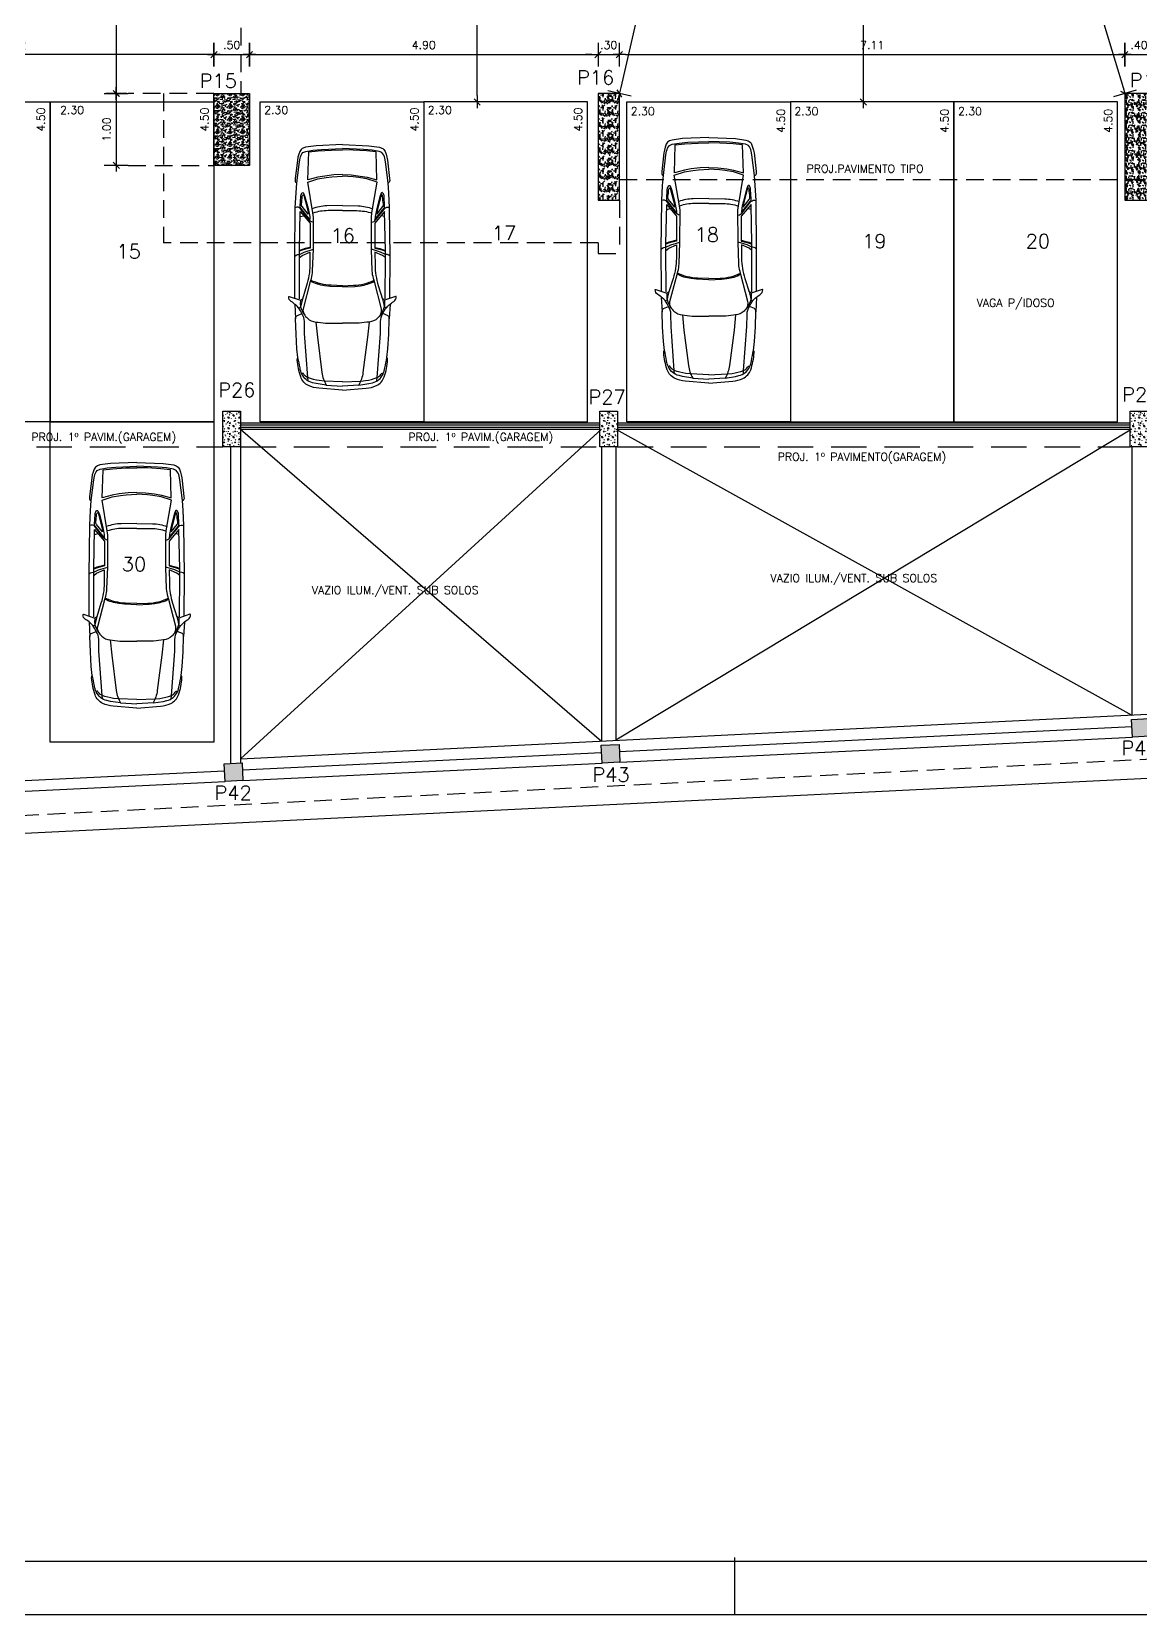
# Model space of a CAD drawing. Header units: millimetres. Extents: x 963.8 to 1035.8, y -131.7 to -87.
# Drawn here: x 983.5 to 999.09, y -131.61 to -109.36 of the extents above; entities that cross this region are included whole.
import ezdxf

# ---------------------------------------------------------------- set-up
doc = ezdxf.new("R2010")
doc.units = ezdxf.units.MM
doc.linetypes.add('DASHED2', pattern=[0.375, 0.25, -0.125])
for name, color, linetype in [('CERCADURA', 5, 'Continuous'), ('COTA', 11, 'Continuous'), ('EMVISTA', 2, 'Continuous'), ('ESQUADRIA', 2, 'Continuous'), ('HACHURA 1', 8, 'Continuous'), ('HACHURA PILAR VIGA', 8, 'Continuous'), ('LINHA', 1, 'Continuous'), ('PAREDE', 7, 'Continuous'), ('PILAR', 21, 'Continuous'), ('PROJECAO', 1, 'DASHED2'), ('TEXTO 1', 3, 'Continuous'), ('TEXTO 2', 2, 'Continuous')]:
    doc.layers.add(name, color=color, linetype=linetype)
doc.styles.add('ROMANS', font='romans.shx')
doc.dimstyles.new('Copy of TICK75', dxfattribs={"dimtxt": 0.1125, "dimasz": 0.088, "dimexe": 0.18, "dimexo": 0.0625, "dimgap": 0.079, "dimtad": 1, "dimrnd": 0.005, "dimzin": 4, "dimdsep": 46, "dimtxsty": 'ROMANS', "dimblk1": 'TICK', "dimblk2": 'TICK', "dimsah": 1, "dimcen": 0.09, "dimse1": 1, "dimse2": 1, "dimclrd": 256, "dimclrt": 2, "dimaunit": 1, "dimadec": 0, "dimazin": 0, "dimtfac": 1, "dimtix": 1, "dimtmove": 2, "dimatfit": 3, "dimldrblk": 'TICK', "dimfxl": 1, "dimtolj": 1, "dimtzin": 0, "dimlwd": -1, "dimarcsym": 0})
doc.dimstyles.new('TICK100', dxfattribs={"dimtxt": 0.15, "dimasz": 0.077, "dimexe": 0.18, "dimexo": 0.06, "dimgap": 0.068, "dimtad": 1, "dimrnd": 0.005, "dimzin": 4, "dimdsep": 46, "dimtxsty": 'ROMANS', "dimblk1": 'TICK', "dimblk2": 'TICK', "dimsah": 1, "dimcen": 0.09, "dimse1": 1, "dimse2": 1, "dimclrt": 2, "dimaunit": 1, "dimadec": 0, "dimazin": 0, "dimtfac": 1, "dimtix": 1, "dimtmove": 2, "dimatfit": 3, "dimldrblk": 'TICK', "dimfxl": 1, "dimtolj": 1, "dimtzin": 0, "dimarcsym": 0})
pattern_1 = [(0, (0, 0), (0.1524, 0.1524), [0.01905, -0.13335]), (90, (0, 0), (-0.1524, 0.1524), [0.01905, -0.13335]), (135, (0.01905, 0), (-0.1524, 0), [0.02694077, -0.188585384]), (0, (0.01905, 0.08572), (0.1524, 0.1524), [0.01905, -0.13335]), (45, (0.02857, 0.0762), (0, 0.1524), [0.013470377, -0.20205576]), (135, (0.02857, 0.0762), (-0.1524, 0), [0.013470377, -0.20205576]), (0, (0.0762, 0.12383), (0.1524, 0.1524), [0.02694077, -0.12545923]), (45, (0.0762, 0.12383), (0, 0.1524), [0.01905, -0.196476153]), (135, (0.10314, 0.12383), (-0.1524, 0), [0.01905, -0.196476153]), (90, (0.10477, 0.0381), (-0.1524, 0.1524), [0.01905, -0.13335]), (45, (0.10477, 0.0381), (0, 0.1524), [0.013470377, -0.20205576]), (135, (0.1143, 0.04763), (-0.1524, 0), [0.013470377, -0.20205576]), (0, (0.01905, 0.0381), (0.1524, 0.1524), [0.009525, -0.127635]), (0, (0.13335, 0.0762), (0.1524, 0.1524), [0.009525, -0.127635]), (90, (0.08572, 0.09525), (-0.1524, 0.1524), [0.009525, -0.127635]), (135, (0.10477, 0.00953), (-0.1524, 0), [0.013470377, -0.20205576]), (135, (0.0381, 0.1143), (-0.1524, 0), [0.013470377, -0.20205576]), (45, (0.07144, 0.05001), (0, 0.1524), [0.013470377, -0.20205576]), (90, (0.05239, 0.01905), (-0.1524, 0.1524), [0.00238125, -0.15001875]), (90, (0.05953, 0.08334), (-0.1524, 0.1524), [0.00238125, -0.15001875]), (90, (0.13097, 0.10954), (-0.1524, 0.1524), [0.00238125, -0.15001875]), (90, (0.13335, 0.02857), (-0.1524, 0.1524), [0.00238125, -0.15001875])]

# ---------------------------------------------------------------- blocks, each defined once
blk = doc.blocks.new('TICK')
at = {"layer": 'COTA'}
for p, q in [((-1, 0), (1, 0)), ((0, 1.91), (0, -1.91))]:
    blk.add_line(p, q, dxfattribs=at)
at = {"layer": 'COTA', "color": 2}
blk.add_line((0.5, 0.5), (-0.5, -0.5), dxfattribs=at)
blk = doc.blocks.new('*D128')
at = {"layer": 'COTA'}
blk.add_line((989.764, -110.257), (989.764, -105.304), dxfattribs=at)
at = {"layer": 'Defpoints', "color": 0}
for p in [(989.764, -105.216), (990.163, -105.216), (990.163, -110.345)]:
    blk.add_point(p, dxfattribs=at)
at = {"layer": 'COTA', "xscale": 0.08800000000000001, "yscale": 0.08800000000000001, "zscale": 0.08800000000000001}
for p, rotation in [((989.764, -105.216), 90), ((989.764, -110.345), 270)]:
    blk.add_blockref('TICK', p, dxfattribs=dict(at, rotation=rotation))
at = {"layer": 'COTA', "color": 2, "insert": (989.628, -107.781), "char_height": 0.1125, "attachment_point": 5, "rotation": 90, "style": 'ROMANS'}
blk.add_mtext('\\A1;5.13', dxfattribs=at)
blk = doc.blocks.new('*D127')
at = {"layer": 'COTA'}
blk.add_line((985.975, -109.68), (980.537, -109.68), dxfattribs=at)
at = {"layer": 'Defpoints', "color": 0}
for p in [(980.449, -109.68), (980.449, -110.047), (986.063, -110.227)]:
    blk.add_point(p, dxfattribs=at)
at = {"layer": 'COTA', "xscale": 0.08800000000000001, "yscale": 0.08800000000000001, "zscale": 0.08800000000000001, "rotation": 180}
blk.add_blockref('TICK', (980.449, -109.68), dxfattribs=at)
at = {"layer": 'COTA', "xscale": 0.08800000000000001, "yscale": 0.08800000000000001, "zscale": 0.08800000000000001}
blk.add_blockref('TICK', (986.063, -109.68), dxfattribs=at)
at = {"layer": 'COTA', "color": 2, "insert": (983.256, -109.545), "char_height": 0.1125, "attachment_point": 5, "style": 'ROMANS'}
blk.add_mtext('\\A1;5.62', dxfattribs=at)
blk = doc.blocks.new('*D56')
at = {"layer": 'COTA'}
blk.add_line((978.255, -120.876), (1030.248, -118.332), dxfattribs=at)
at = {"layer": 'Defpoints', "color": 0}
for p in [(1030.321, -118.021), (1030.336, -118.327), (978.152, -120.574)]:
    blk.add_point(p, dxfattribs=at)
at = {"layer": 'COTA', "xscale": 0.08800000000000001, "yscale": 0.08800000000000001, "zscale": 0.08800000000000001}
for p, rotation in [((1030.336, -118.327), 2.801499872719542), ((978.167, -120.88), 182.8014998727195)]:
    blk.add_blockref('TICK', p, dxfattribs=dict(at, rotation=rotation))
at = {"layer": 'COTA', "color": 2, "insert": (1004.244, -119.439), "char_height": 0.1125, "attachment_point": 5, "rotation": 2.8015, "style": 'ROMANS'}
blk.add_mtext('\\A1;52.23(TERRENO)', dxfattribs=at)
blk = doc.blocks.new('*D53')
at = {"layer": 'COTA'}
blk.add_line((991.851, -109.68), (998.78, -109.68), dxfattribs=at)
at = {"layer": 'Defpoints', "color": 0}
for p in [(998.868, -109.68), (991.763, -111.328), (998.868, -111.327)]:
    blk.add_point(p, dxfattribs=at)
at = {"layer": 'COTA', "xscale": 0.08800000000000001, "yscale": 0.08800000000000001, "zscale": 0.08800000000000001, "rotation": 180}
blk.add_blockref('TICK', (991.763, -109.68), dxfattribs=at)
at = {"layer": 'COTA', "xscale": 0.08800000000000001, "yscale": 0.08800000000000001, "zscale": 0.08800000000000001}
blk.add_blockref('TICK', (998.868, -109.68), dxfattribs=at)
at = {"layer": 'COTA', "color": 2, "insert": (995.316, -109.545), "char_height": 0.1125, "attachment_point": 5, "style": 'ROMANS'}
blk.add_mtext('\\A1;7.11', dxfattribs=at)
blk = doc.blocks.new('*D116')
at = {"layer": 'COTA'}
for p, q in [((991.375, -109.68), (991.287, -109.68)), ((991.463, -109.68), (991.763, -109.68)), ((991.851, -109.68), (991.939, -109.68))]:
    blk.add_line(p, q, dxfattribs=at)
at = {"layer": 'Defpoints', "color": 0}
for p in [(991.763, -109.68), (991.463, -111.727), (991.763, -111.727)]:
    blk.add_point(p, dxfattribs=at)
at = {"layer": 'COTA', "xscale": 0.08800000000000001, "yscale": 0.08800000000000001, "zscale": 0.08800000000000001}
blk.add_blockref('TICK', (991.463, -109.68), dxfattribs=at)
at = {"layer": 'COTA', "xscale": 0.08800000000000001, "yscale": 0.08800000000000001, "zscale": 0.08800000000000001, "rotation": 180}
blk.add_blockref('TICK', (991.763, -109.68), dxfattribs=at)
at = {"layer": 'COTA', "color": 2, "insert": (991.613, -109.545), "char_height": 0.1125, "attachment_point": 5, "style": 'ROMANS'}
blk.add_mtext('\\A1;.30', dxfattribs=at)
blk = doc.blocks.new('*D52')
at = {"layer": 'COTA'}
blk.add_line((992.864, -105.412), (991.783, -110.141), dxfattribs=at)
at = {"layer": 'Defpoints', "color": 0}
for p in [(992.599, -105.261), (991.479, -110.162), (991.763, -110.227)]:
    blk.add_point(p, dxfattribs=at)
at = {"layer": 'COTA', "xscale": 0.08800000000000001, "yscale": 0.08800000000000001, "zscale": 0.08800000000000001}
for p, rotation in [((992.883, -105.326), 77.12626906630764), ((991.763, -110.227), 257.1262690663077)]:
    blk.add_blockref('TICK', p, dxfattribs=dict(at, rotation=rotation))
at = {"layer": 'COTA', "color": 2, "insert": (992.191, -107.746), "char_height": 0.1125, "attachment_point": 5, "rotation": 77.1263, "style": 'ROMANS'}
blk.add_mtext('\\A1;5.03', dxfattribs=at)
blk = doc.blocks.new('*D44')
at = {"layer": 'COTA'}
blk.add_line((984.69, -110.315), (984.69, -111.149), dxfattribs=at)
at = {"layer": 'Defpoints', "color": 0}
for p in [(986.063, -110.227), (984.69, -111.237), (986.063, -111.237)]:
    blk.add_point(p, dxfattribs=at)
at = {"layer": 'COTA', "xscale": 0.08800000000000001, "yscale": 0.08800000000000001, "zscale": 0.08800000000000001}
for p, rotation in [((984.69, -110.227), 90), ((984.69, -111.237), 270)]:
    blk.add_blockref('TICK', p, dxfattribs=dict(at, rotation=rotation))
at = {"layer": 'COTA', "color": 2, "insert": (984.555, -110.732), "char_height": 0.1125, "attachment_point": 5, "rotation": 90, "style": 'ROMANS'}
blk.add_mtext('\\A1;1.00', dxfattribs=at)
blk = doc.blocks.new('*D35')
at = {"layer": 'COTA'}
blk.add_line((998.956, -109.68), (999.18, -109.68), dxfattribs=at)
at = {"layer": 'Defpoints', "color": 0}
for p in [(999.268, -109.68), (998.868, -110.227), (999.268, -110.227)]:
    blk.add_point(p, dxfattribs=at)
at = {"layer": 'COTA', "xscale": 0.08800000000000001, "yscale": 0.08800000000000001, "zscale": 0.08800000000000001, "rotation": 180}
blk.add_blockref('TICK', (998.868, -109.68), dxfattribs=at)
at = {"layer": 'COTA', "xscale": 0.08800000000000001, "yscale": 0.08800000000000001, "zscale": 0.08800000000000001}
blk.add_blockref('TICK', (999.268, -109.68), dxfattribs=at)
at = {"layer": 'COTA', "color": 2, "insert": (999.068, -109.545), "char_height": 0.1125, "attachment_point": 5, "style": 'ROMANS'}
blk.add_mtext('\\A1;.40', dxfattribs=at)
blk = doc.blocks.new('*D34')
at = {"layer": 'COTA'}
blk.add_line((986.651, -109.68), (991.375, -109.68), dxfattribs=at)
at = {"layer": 'Defpoints', "color": 0}
for p in [(991.463, -109.68), (986.563, -110.227), (991.463, -110.227)]:
    blk.add_point(p, dxfattribs=at)
at = {"layer": 'COTA', "xscale": 0.08800000000000001, "yscale": 0.08800000000000001, "zscale": 0.08800000000000001, "rotation": 180}
blk.add_blockref('TICK', (986.563, -109.68), dxfattribs=at)
at = {"layer": 'COTA', "xscale": 0.08800000000000001, "yscale": 0.08800000000000001, "zscale": 0.08800000000000001}
blk.add_blockref('TICK', (991.463, -109.68), dxfattribs=at)
at = {"layer": 'COTA', "color": 2, "insert": (989.013, -109.545), "char_height": 0.1125, "attachment_point": 5, "style": 'ROMANS'}
blk.add_mtext('\\A1;4.90', dxfattribs=at)
blk = doc.blocks.new('*D33')
at = {"layer": 'COTA'}
blk.add_line((986.151, -109.68), (986.475, -109.68), dxfattribs=at)
at = {"layer": 'Defpoints', "color": 0}
for p in [(986.563, -109.68), (986.063, -110.227), (986.563, -110.227)]:
    blk.add_point(p, dxfattribs=at)
at = {"layer": 'COTA', "xscale": 0.08800000000000001, "yscale": 0.08800000000000001, "zscale": 0.08800000000000001, "rotation": 180}
blk.add_blockref('TICK', (986.063, -109.68), dxfattribs=at)
at = {"layer": 'COTA', "xscale": 0.08800000000000001, "yscale": 0.08800000000000001, "zscale": 0.08800000000000001}
blk.add_blockref('TICK', (986.563, -109.68), dxfattribs=at)
at = {"layer": 'COTA', "color": 2, "insert": (986.313, -109.545), "char_height": 0.1125, "attachment_point": 5, "style": 'ROMANS'}
blk.add_mtext('\\A1;.50', dxfattribs=at)
blk = doc.blocks.new('*D28')
at = {"layer": 'COTA', "color": 0, "lineweight": -2}
blk.add_line((984.69, -105.254), (984.69, -110.15), dxfattribs=at)
at = {"layer": 'Defpoints', "color": 0}
for p in [(983.791, -105.177), (984.69, -110.227), (986.063, -110.227)]:
    blk.add_point(p, dxfattribs=at)
at = {"layer": 'COTA', "color": 0, "lineweight": -2, "xscale": 0.077, "yscale": 0.077, "zscale": 0.077}
for p, rotation in [((984.69, -105.177), 90), ((984.69, -110.227), 270)]:
    blk.add_blockref('TICK', p, dxfattribs=dict(at, rotation=rotation))
at = {"layer": 'COTA', "color": 2, "insert": (984.547, -107.702), "char_height": 0.15, "attachment_point": 5, "rotation": 90, "style": 'ROMANS'}
blk.add_mtext('\\A1;5.05', dxfattribs=at)
blk = doc.blocks.new('*D27')
at = {"layer": 'COTA'}
blk.add_line((997.409, -105.41), (998.843, -110.143), dxfattribs=at)
at = {"layer": 'Defpoints', "color": 0}
for p in [(997.202, -105.381), (998.687, -110.282), (998.868, -110.227)]:
    blk.add_point(p, dxfattribs=at)
at = {"layer": 'COTA', "xscale": 0.08800000000000001, "yscale": 0.08800000000000001, "zscale": 0.08800000000000001}
for p, rotation in [((997.383, -105.326), 106.8583978029092), ((998.868, -110.227), 286.8583978029092)]:
    blk.add_blockref('TICK', p, dxfattribs=dict(at, rotation=rotation))
at = {"layer": 'COTA', "color": 2, "insert": (998.255, -107.737), "char_height": 0.1125, "attachment_point": 5, "rotation": 286.8584, "style": 'ROMANS'}
blk.add_mtext('\\A1;5.12', dxfattribs=at)
blk = doc.blocks.new('*D69')
at = {"layer": 'COTA'}
blk.add_line((995.192, -105.414), (995.192, -110.257), dxfattribs=at)
at = {"layer": 'Defpoints', "color": 0}
for p in [(995.133, -105.326), (995.133, -110.345), (995.192, -110.345)]:
    blk.add_point(p, dxfattribs=at)
at = {"layer": 'COTA', "xscale": 0.08800000000000001, "yscale": 0.08800000000000001, "zscale": 0.08800000000000001}
for p, rotation in [((995.192, -105.326), 90), ((995.192, -110.345), 270)]:
    blk.add_blockref('TICK', p, dxfattribs=dict(at, rotation=rotation))
at = {"layer": 'COTA', "color": 2, "insert": (995.056, -107.836), "char_height": 0.1125, "attachment_point": 5, "rotation": 90, "style": 'ROMANS'}
blk.add_mtext('\\A1;5.02', dxfattribs=at)
blk = doc.blocks.new('VECTRA_P')
for p, q in [((1.962, 0.745), (1.98, 0.722)), ((1.152, 0.682), (1.17, 0.653)), ((1.98, 0.722), (1.986, 0.704)), ((1.986, 0.704), (1.99, 0.679)), ((1.99, 0.679), (1.99, 0.671)), ((1.99, 0.671), (2.026, 0.596)), ((2.026, 0.596), (2.072, 0.454)), ((2.068, 0.626), (2.051, 0.672)), ((2.081, 0.582), (2.068, 0.626)), ((2.085, 0.558), (2.081, 0.582)), ((2.099, 0.505), (2.085, 0.558)), ((2.58, 0.66), (2.594, 0.603)), ((2.026, -0.596), (2.072, -0.454)), ((1.152, -0.682), (1.17, -0.653)), ((1.962, -0.745), (1.98, -0.722)), ((1.98, -0.722), (1.986, -0.704)), ((1.986, -0.704), (1.99, -0.679)), ((1.99, -0.671), (2.026, -0.596)), ((1.99, -0.679), (1.99, -0.671)), ((2.068, -0.626), (2.051, -0.672)), ((2.081, -0.582), (2.068, -0.626)), ((2.085, -0.558), (2.081, -0.582)), ((2.099, -0.505), (2.085, -0.558)), ((2.58, -0.66), (2.594, -0.603))]:
    blk.add_line(p, q)
for points in [[(-0.132, 0), (-0.101, 0.371, -0.086702), (-0.059, 0.53, -0.206137), (0.076, 0.652, -0.063577), (0.343, 0.706, -0.192902), (0.379, 0.695), (0.517, 0.711), (0.746, 0.725), (0.984, 0.732, -0.212316), (1.032, 0.712), (1.065, 0.633), (1.106, 0.654, 0.104415), (1.201, 0.729, 0.030135), (1.254, 0.801, -0.268294), (1.327, 0.839, -0.478596), (1.333, 0.83), (1.273, 0.657), (1.206, 0.658, 0.071792), (1.17, 0.653, 0.074996), (1.055, 0.6, 0.060729), (0.993, 0.548, 0.168427), (0.934, 0.415), (0.697, 0.392), (0.143, 0.32, 0.097788), (-0.052, 0.254), (-0.028, 0.412), (-0.015, 0.467, -0.23311), (0.121, 0.634, -0.068365), (0.217, 0.663, 0.017295), (0.379, 0.695, -1.253437)], [(1.302, 0.742), (1.956, 0.745), (2.72, 0.736), (2.953, 0.724), (3.109, 0.712), (3.435, 0.671), (3.492, 0.661, -0.139964), (3.58, 0.617), (3.599, 0.573), (3.619, 0.463), (3.63, 0.328), (3.645, 0)], [(0, 0), (0.011, 0.285), (0.02, 0.362, -0.068274), (0.066, 0.541, -0.160401), (0.116, 0.601, 0.068795), (0.131, 0.612, 0.431491), (0.13, 0.622), (0.121, 0.634)], [(0.014, 0.538), (0.066, 0.541), (0.755, 0.592), (0.942, 0.595, 0.14363), (1.065, 0.633, -3.590326)], [(1.046, 0.594), (1.077, 0.605, -0.132875), (1.141, 0.609), (1.566, 0.499), (1.614, 0.485, 0.061032), (1.731, 0.466), (2.071, 0.454), (2.569, 0.452), (2.639, 0.461), (3.118, 0.541), (3.169, 0.382), (3.19, 0.253), (3.201, 0.165), (3.212, 0)], [(1.94, 0.671), (1.974, 0.628), (2.027, 0.507), (1.819, 0.509, -0.074341), (1.505, 0.56), (1.292, 0.626), (1.209, 0.647), (1.17, 0.653)], [(1.481, 0), (1.49, 0.194), (1.501, 0.28, -0.093565), (1.571, 0.498, -2.549357)], [(2.492, 0.453), (2.499, 0.477, -0.20033), (2.542, 0.528), (2.703, 0.656, 0.362423), (2.72, 0.736, -80.843501)], [(2.535, 0.508), (2.712, 0.65, -0.214632), (2.749, 0.659), (2.894, 0.651, -0.13194), (2.949, 0.632, -0.563922), (2.948, 0.606), (2.891, 0.585), (2.709, 0.537), (2.63, 0.52, -0.046395), (2.535, 0.508, 1.803463)], [(2.619, 0.535), (2.738, 0.63, -0.203343), (2.777, 0.64, 0.013874), (2.898, 0.627, -0.224025), (2.919, 0.615, -0.426774), (2.916, 0.604), (2.715, 0.552, -0.038719), (2.619, 0.535, -4.743429)], [(3.705, 0), (3.688, 0.412), (3.666, 0.577), (3.651, 0.614, 0.195947), (3.599, 0.666, 0.081209), (3.417, 0.709), (3.176, 0.737), (3.144, 0.738, 0.315739), (3.105, 0.712, 0.195733)], [(1.501, 0), (1.507, 0.175, -0.104764), (1.586, 0.494, 2.88345)], [(2.676, 0), (2.674, 0.225, 0.076487), (2.635, 0.46, 15.102376)], [(2.754, 0), (2.748, 0.246, 0.084835), (2.704, 0.472, 10.941081)], [(-0.132, 0), (-0.101, -0.371, 0.086702), (-0.059, -0.53, 0.206137), (0.076, -0.652, 0.063577), (0.343, -0.706, 0.192902), (0.379, -0.695), (0.517, -0.711), (0.746, -0.725), (0.984, -0.732, 0.212316), (1.032, -0.712), (1.065, -0.633), (1.106, -0.654, -0.104415), (1.201, -0.729, -0.030135), (1.254, -0.801, 0.268294), (1.327, -0.839, 0.478596), (1.333, -0.83), (1.273, -0.657), (1.206, -0.658, -0.071792), (1.17, -0.653, -0.074996), (1.055, -0.6, -0.060729), (0.993, -0.548, -0.168427), (0.934, -0.415), (0.697, -0.392), (0.143, -0.32, -0.097788), (-0.052, -0.254), (-0.028, -0.412), (-0.015, -0.467, 0.23311), (0.121, -0.634, 0.068365), (0.217, -0.663, -0.017295), (0.379, -0.695, 1.253437)], [(0, 0), (0.011, -0.285), (0.02, -0.362, 0.068274), (0.066, -0.541, 0.160401), (0.116, -0.601, -0.068795), (0.131, -0.612, -0.431491), (0.13, -0.622), (0.121, -0.634)], [(1.046, -0.594), (1.077, -0.605, 0.132875), (1.141, -0.609), (1.566, -0.499), (1.614, -0.485, -0.061032), (1.731, -0.466), (2.071, -0.454), (2.569, -0.452), (2.639, -0.461), (3.118, -0.541), (3.169, -0.382), (3.19, -0.253), (3.201, -0.165), (3.212, 0)], [(1.302, -0.742), (1.956, -0.745), (2.72, -0.736), (2.953, -0.724), (3.109, -0.712), (3.435, -0.671), (3.492, -0.661, 0.139964), (3.58, -0.617), (3.599, -0.573), (3.619, -0.463), (3.63, -0.328), (3.645, 0)], [(1.481, 0), (1.49, -0.194), (1.501, -0.28, 0.093565), (1.571, -0.498, 2.549357)], [(1.501, 0), (1.507, -0.175, 0.104764), (1.586, -0.494, -2.88345)], [(2.676, 0), (2.674, -0.225, -0.076487), (2.635, -0.46, -15.102376)], [(2.754, 0), (2.748, -0.246, -0.084835), (2.704, -0.472, -10.941081)], [(3.705, 0), (3.688, -0.412), (3.666, -0.577), (3.651, -0.614, -0.195947), (3.599, -0.666, -0.081209), (3.417, -0.709), (3.176, -0.737), (3.144, -0.738, -0.315739), (3.105, -0.712, -0.195733)], [(2.492, -0.453), (2.499, -0.477, 0.20033), (2.542, -0.528), (2.703, -0.656, -0.362423), (2.72, -0.736, 80.843501)], [(0.014, -0.538), (0.066, -0.541), (0.755, -0.592), (0.942, -0.595, -0.14363), (1.065, -0.633, 3.590326)], [(1.94, -0.671), (1.974, -0.628), (2.027, -0.507), (1.819, -0.509, 0.074341), (1.505, -0.56), (1.292, -0.626), (1.209, -0.647), (1.17, -0.653)], [(2.535, -0.508), (2.712, -0.65, 0.214632), (2.749, -0.659), (2.894, -0.651, 0.13194), (2.949, -0.632, 0.563922), (2.948, -0.606), (2.891, -0.585), (2.709, -0.537), (2.63, -0.52, 0.046395), (2.535, -0.508, -1.803463)], [(2.619, -0.535), (2.738, -0.63, 0.203343), (2.777, -0.64, -0.013874), (2.898, -0.627, 0.224025), (2.919, -0.615, 0.426774), (2.916, -0.604), (2.715, -0.552, 0.038719), (2.619, -0.535, 4.743429)]]:
    blk.add_lwpolyline(points, format="xyb")
for points in [[(1.212, 0.744), (0.984, 0.732)], [(1.273, 0.657), (1.298, 0.624)], [(1.294, 0.669), (1.94, 0.671), (2.05, 0.672), (2.66, 0.658), (2.477, 0.505), (2.088, 0.505), (2.072, 0.578), (2.06, 0.615), (2.04, 0.672)], [(3.237, 0), (3.231, 0.137), (3.214, 0.277), (3.195, 0.384), (3.153, 0.539), (3.591, 0.526), (3.606, 0.377), (3.619, 0.169), (3.623, 0)], [(-0.052, 0.254), (-0.068, 0)], [(-0.052, -0.254), (-0.068, 0)], [(3.237, 0), (3.231, -0.137), (3.214, -0.277), (3.195, -0.384), (3.153, -0.539), (3.591, -0.526), (3.606, -0.377), (3.619, -0.169), (3.623, 0)], [(1.212, -0.744), (0.984, -0.732)], [(1.273, -0.657), (1.298, -0.624)], [(1.294, -0.669), (1.94, -0.671), (2.05, -0.672), (2.66, -0.658), (2.477, -0.505), (2.088, -0.505), (2.072, -0.578), (2.06, -0.615), (2.04, -0.672)]]:
    blk.add_lwpolyline(points)
for points in [[(0.934, 0.415, 0), (0.929, 0.381, 0), (0.916, 0.263, 0), (0.916, 0, 0)], [(0.934, -0.415, 0), (0.929, -0.381, 0), (0.916, -0.263, 0), (0.916, 0, 0)]]:
    blk.add_polyline3d(points)
blk = doc.blocks.new('ESTRUTURA(20-03-2019)')
at = {"layer": 'HACHURA 1'}
h = blk.add_hatch(dxfattribs=at)
h.set_pattern_fill('GRAVEL', color=256, scale=0.007, style=0)
h.set_pattern_definition([(228.0128, (-1534.90862, 91.487117), (-1.42240120861, -1.60020196627), [0.02392047, -2.368135]), (184.9697, (-1534.9246215, 91.469337), (2.133603451433, 0.177798745277), [0.04104835, -4.06378]), (132.5104, (-1534.965515, 91.465781), (1.77799870628, -1.95580191047), [0.02894374, -2.865429]), (267.2737, (-1535.0348575, 91.421331), (0.17779922796, 3.555998855736), [0.03738035, -3.700648]), (292.8337, (-1535.0366355, 91.383993), (-0.889002523885, 2.133601213104), [0.03665438, -3.628786]), (357.2737, (-1535.0224115, 91.350211), (-3.555998855736, 0.17779922796), [0.03738035, -3.700648]), (37.6942, (-1534.9850735, 91.348433), (-2.311401460287, -1.77799841499), [0.04943358, -4.893917]), (72.2553, (-1534.9459575, 91.378659), (1.244602489583, 3.911601134423), [0.0466704, -4.620371]), (121.4296, (-1534.9317335, 91.423109), (-1.42240036647, 2.3113972812), [0.03750691, -3.713185]), (175.2364, (-1534.951291, 91.455113), (1.95579846371, -0.17779833139), [0.04281991, -2.098173]), (222.3974, (-1534.9939635, 91.458669), (-2.133600064207, -1.955797455545), [0.05537546, -5.482176]), (138.8141, (-1534.858835, 91.419553), (-1.2445992072, 1.066798359), [0.01890035, -1.871142]), (171.4692, (-1534.8730595, 91.431999), (2.31139647169, -0.355600896003), [0.03595774, -3.559822]), (225, (-1534.90862, 91.43733), (-4e-17, -0.177799879), [0.02514463, -0.2263023]), (203.1986, (-1534.921065, 91.45867), (0.8890029978, 0.3556015592), [0.01354087, -1.340542]), (291.8014, (-1534.93351, 91.453335), (-0.1778001247, 0.5334003436), [0.01914962, -0.938336]), (30.9638, (-1534.9264, 91.435555), (0.53339943684, 0.3556002771), [0.0311024, -1.005641]), (161.5651, (-1534.89973, 91.451557), (0.3556001623, -0.1777997356), [0.02249009, -0.539763]), (16.3895, (-1535.036635, 91.453335), (1.77800098098, 0.5333988905), [0.03150616, -3.119116]), (70.3462, (-1535.00641, 91.462225), (-0.71119801821, -1.9557972342), [0.02643193, -2.616754]), (293.1986, (-1534.89973, 91.487117), (-0.3556015592, 0.8890029978), [0.0270816, -1.327004]), (343.6105, (-1534.889061, 91.462225), (-1.77800098098, 0.5333988905), [0.03150616, -3.119116]), (339.444, (-1535.036635, 91.3431), (-0.8890011035, 0.35559956852), [0.03038245, -1.488739]), (294.7751, (-1535.008187, 91.332431), (-0.88899792825, 1.95579909183), [0.02545704, -2.520252]), (66.8014, (-1534.897951, 91.309317), (0.3556015592, 0.8890029978), [0.0270816, -1.327004]), (17.354, (-1534.887283, 91.334209), (-2.31140012473, -0.71119892729), [0.02980481, -2.950668]), (69.444, (-1534.985073, 91.309317), (-0.35559956852, -0.8890011035), [0.01519126, -1.503936]), (101.3099, (-1534.90862, 91.309317), (-0.1777991224, 0.7111977223), [0.00906605, -0.89754]), (165.9638, (-1534.910397, 91.318207), (0.5334003748, -0.1777996923), [0.03665438, -0.6964335]), (186.009, (-1534.9459575, 91.327097), (1.77799737811, 0.1777995848), [0.03396869, -3.362898]), (303.6901, (-1534.9264, 91.419553), (-0.177800061, 0.355599657), [0.02564268, -0.6154246]), (353.1572, (-1534.9121755, 91.398217), (3.022601249965, -0.355601592616), [0.04476899, -4.43212]), (60.9454, (-1534.867725, 91.392883), (-0.7111983456, -1.24459703276), [0.01830556, -1.812258]), (90, (-1534.85884, 91.40889), (-0.1778, 0.1778), [0.010668, -0.167132]), (120.2564, (-1534.949513, 91.332431), (0.71119849268, -1.24459937227), [0.02470069, -2.445373]), (48.0128, (-1534.96196, 91.353767), (1.42240120861, 1.60020196627), [0.04784101, -2.344216]), (0, (-1534.92996, 91.38933), (0.1778, 0.1778), [0.046228, -0.131572]), (325.3048, (-1534.883727, 91.389327), (-1.77799691937, 1.24460011833), [0.0281127, -2.783151]), (254.0546, (-1534.860613, 91.373325), (-0.17780045358, -0.71120169422), [0.02588803, -1.268519]), (207.646, (-1534.8677255, 91.348433), (-3.37819881343, -1.77800111823), [0.04215015, -4.172875]), (175.4261, (-1534.9050635, 91.328875), (-2.311400532332, 0.177799139785), [0.04459203, -4.414606]), (175.4261, (-1534.9050635, 91.328875), (-2.311400532332, 0.177799139785), [0.04459203, -4.414606])])
h.paths.add_polyline_path([(-34.67, 1.21), (-35.17, 1.21), (-35.17, 0.2), (-34.67, 0.2)])
h = blk.add_hatch(dxfattribs=at)
h.set_pattern_fill('GRAVEL', color=256, scale=0.007, angle=90, style=0)
h.set_pattern_definition([(318.0128, (-115.057117, -1498.20862), (1.60020196627, -1.42240120861), [0.02392047, -2.368135]), (274.9697, (-115.039337, -1498.2246215), (-0.177798745277, 2.133603451433), [0.04104835, -4.06378]), (222.5104, (-115.035781, -1498.265515), (1.95580191047, 1.77799870628), [0.02894374, -2.865429]), (357.2737, (-114.991331, -1498.3348575), (-3.555998855736, 0.17779922796), [0.03738035, -3.700648]), (22.8337, (-114.953993, -1498.3366355), (-2.133601213104, -0.889002523885), [0.03665438, -3.628786]), (87.2737, (-114.920211, -1498.3224115), (-0.17779922796, -3.555998855736), [0.03738035, -3.700648]), (127.6942, (-114.918433, -1498.2850735), (1.77799841499, -2.311401460287), [0.04943358, -4.893917]), (162.2553, (-114.948659, -1498.2459575), (-3.911601134423, 1.244602489583), [0.0466704, -4.620371]), (211.4296, (-114.993109, -1498.2317335), (-2.3113972812, -1.42240036647), [0.03750691, -3.713185]), (265.2364, (-115.025113, -1498.251291), (0.17779833139, 1.95579846371), [0.04281991, -2.098173]), (312.3974, (-115.028669, -1498.2939635), (1.955797455545, -2.133600064207), [0.05537546, -5.482176]), (228.8141, (-114.989553, -1498.158835), (-1.066798359, -1.2445992072), [0.01890035, -1.871142]), (261.4692, (-115.001999, -1498.1730595), (0.355600896003, 2.31139647169), [0.03595774, -3.559822]), (315, (-115.00733, -1498.20862), (0.177799879, -5e-17), [0.02514463, -0.2263023]), (293.1986, (-115.02867, -1498.221065), (-0.3556015592, 0.8890029978), [0.01354087, -1.340542]), (21.8014, (-115.023335, -1498.23351), (-0.5334003436, -0.1778001247), [0.01914962, -0.938336]), (120.9638, (-115.005555, -1498.2264), (-0.3556002771, 0.53339943684), [0.0311024, -1.005641]), (251.5651, (-115.021557, -1498.19973), (0.1777997356, 0.3556001623), [0.02249009, -0.539763]), (106.3895, (-115.023335, -1498.336635), (-0.5333988905, 1.77800098098), [0.03150616, -3.119116]), (160.3462, (-115.032225, -1498.30641), (1.9557972342, -0.71119801821), [0.02643193, -2.616754]), (23.1986, (-115.057117, -1498.19973), (-0.8890029978, -0.3556015592), [0.0270816, -1.327004]), (73.6105, (-115.032225, -1498.189061), (-0.5333988905, -1.77800098098), [0.03150616, -3.119116]), (69.444, (-114.9131, -1498.336635), (-0.35559956852, -0.8890011035), [0.03038245, -1.488739]), (24.7751, (-114.902431, -1498.308187), (-1.95579909183, -0.88899792825), [0.02545704, -2.520252]), (156.8014, (-114.879317, -1498.197951), (-0.8890029978, 0.3556015592), [0.0270816, -1.327004]), (107.354, (-114.904209, -1498.187283), (0.71119892729, -2.31140012473), [0.02980481, -2.950668]), (159.444, (-114.879317, -1498.285073), (0.8890011035, -0.35559956852), [0.01519126, -1.503936]), (191.3099, (-114.879317, -1498.20862), (-0.7111977223, -0.1777991224), [0.00906605, -0.89754]), (255.9638, (-114.888207, -1498.210397), (0.1777996923, 0.5334003748), [0.03665438, -0.6964335]), (276.009, (-114.897097, -1498.2459575), (-0.1777995848, 1.77799737811), [0.03396869, -3.362898]), (33.6901, (-114.989553, -1498.2264), (-0.355599657, -0.177800061), [0.02564268, -0.6154246]), (83.1572, (-114.968217, -1498.2121755), (0.355601592616, 3.022601249965), [0.04476899, -4.43212]), (150.9454, (-114.962883, -1498.167725), (1.24459703276, -0.7111983456), [0.01830556, -1.812258]), (180, (-114.97889, -1498.15884), (-0.1778, -0.1778), [0.010668, -0.167132]), (210.2564, (-114.902431, -1498.249513), (1.24459937227, 0.71119849268), [0.02470069, -2.445373]), (138.0128, (-114.923767, -1498.26196), (-1.60020196627, 1.42240120861), [0.04784101, -2.344216]), (90, (-114.95933, -1498.22996), (-0.1778, 0.1778), [0.046228, -0.131572]), (55.3048, (-114.959327, -1498.183727), (-1.24460011833, -1.77799691937), [0.0281127, -2.783151]), (344.0546, (-114.943325, -1498.160613), (0.71120169422, -0.17780045358), [0.02588803, -1.268519]), (297.646, (-114.918433, -1498.1677255), (1.77800111823, -3.37819881343), [0.04215015, -4.172875]), (265.4261, (-114.898875, -1498.2050635), (-0.177799139785, -2.311400532332), [0.04459203, -4.414606]), (265.4261, (-114.898875, -1498.2050635), (-0.177799139785, -2.311400532332), [0.04459203, -4.414606])])
h.paths.add_polyline_path([(-29.77, 1.21), (-29.77, -0.29), (-29.47, -0.29), (-29.47, 1.21)])
h = blk.add_hatch(dxfattribs=at)
h.set_pattern_fill('GRAVEL', color=256, scale=0.007, angle=90, style=0)
h.set_pattern_definition([(318.0128, (-931.870134, 111.699447), (1.60020196627, -1.42240120861), [0.02392047, -2.368135]), (274.9697, (-931.8523545, 111.6834446), (-0.17779874528, 2.13360345143), [0.04104835, -4.06378]), (222.5104, (-931.848798, 111.642551), (1.95580191047, 1.77799870628), [0.02894374, -2.865429]), (357.2737, (-931.8043485, 111.573209), (-3.555998855736, 0.17779922796), [0.03738035, -3.700648]), (22.8337, (-931.7670105, 111.571431), (-2.1336012131, -0.889002523885), [0.03665438, -3.628786]), (87.2737, (-931.7332285, 111.585655), (-0.17779922796, -3.555998855736), [0.03738035, -3.700648]), (127.6942, (-931.7314505, 111.6229926), (1.77799841499, -2.311401460287), [0.04943358, -4.893917]), (162.2553, (-931.7616765, 111.6621086), (-3.911601134423, 1.244602489583), [0.0466704, -4.620371]), (211.4296, (-931.8061265, 111.676333), (-2.3113972812, -1.42240036647), [0.03750691, -3.713185]), (265.2364, (-931.83813, 111.656775), (0.1777983314, 1.95579846371), [0.04281991, -2.098173]), (312.3974, (-931.8416865, 111.6141026), (1.955797455545, -2.133600064207), [0.05537546, -5.482176]), (228.8141, (-931.80257, 111.74923), (-1.066798359, -1.2445992072), [0.01890035, -1.871142]), (261.4692, (-931.8150165, 111.735007), (0.355600896, 2.31139647169), [0.03595774, -3.559822]), (315, (-931.82035, 111.69945), (0.177799879, -5e-17), [0.02514463, -0.2263023]), (293.1986, (-931.841686, 111.687), (-0.3556015592, 0.8890029978), [0.01354087, -1.340542]), (21.8014, (-931.836352, 111.674555), (-0.5334003436, -0.1778001247), [0.01914962, -0.938336]), (120.9638, (-931.818572, 111.681667), (-0.3556002771, 0.5333994368), [0.0311024, -1.005641]), (251.5651, (-931.834574, 111.708337), (0.1777997356, 0.3556001623), [0.02249009, -0.539763]), (106.3895, (-931.836352, 111.571431), (-0.5333988905, 1.77800098098), [0.03150616, -3.119116]), (160.3462, (-931.845242, 111.601657), (1.9557972342, -0.7111980182), [0.02643193, -2.616754]), (23.1986, (-931.870134, 111.708337), (-0.8890029978, -0.3556015592), [0.0270816, -1.327004]), (73.6105, (-931.845242, 111.719005), (-0.5333988905, -1.77800098098), [0.03150616, -3.119116]), (69.444, (-931.726116, 111.57143), (-0.3555995685, -0.8890011035), [0.03038245, -1.488739]), (24.7751, (-931.715448, 111.599879), (-1.95579909183, -0.88899792825), [0.02545704, -2.520252]), (156.8014, (-931.692334, 111.710115), (-0.8890029978, 0.3556015592), [0.0270816, -1.327004]), (107.354, (-931.717226, 111.720783), (0.71119892729, -2.31140012473), [0.02980481, -2.950668]), (159.444, (-931.692334, 111.622993), (0.8890011035, -0.3555995685), [0.01519126, -1.503936]), (191.3099, (-931.692334, 111.699447), (-0.7111977223, -0.1777991224), [0.00906605, -0.89754]), (255.9638, (-931.701224, 111.69767), (0.1777996923, 0.5334003748), [0.03665438, -0.6964335]), (276.009, (-931.7101145, 111.662109), (-0.1777995848, 1.77799737811), [0.03396869, -3.362898]), (33.6901, (-931.80257, 111.681667), (-0.355599657, -0.177800061), [0.02564268, -0.6154246]), (83.1572, (-931.7812345, 111.6958906), (0.355601592616, 3.022601249965), [0.04476899, -4.43212]), (150.9454, (-931.7759, 111.74034), (1.24459703276, -0.7111983456), [0.01830556, -1.812258]), (180, (-931.7919, 111.74923), (-0.1778, -0.1778), [0.010668, -0.167132]), (210.2564, (-931.715448, 111.658553), (1.24459937227, 0.71119849268), [0.02470069, -2.445373]), (138.0128, (-931.736784, 111.646107), (-1.60020196627, 1.42240120861), [0.04784101, -2.344216]), (90, (-931.77234, 111.67811), (-0.1778, 0.1778), [0.046228, -0.131572]), (55.3048, (-931.772344, 111.724339), (-1.24460011833, -1.77799691937), [0.0281127, -2.783151]), (344.0546, (-931.756342, 111.747453), (0.7112016942, -0.1778004536), [0.02588803, -1.268519]), (297.646, (-931.7314505, 111.7403406), (1.77800111823, -3.37819881343), [0.04215015, -4.172875]), (265.4261, (-931.7118925, 111.7030026), (-0.177799139785, -2.31140053233), [0.04459203, -4.414606]), (265.4261, (-931.7118925, 111.7030026), (-0.177799139785, -2.31140053233), [0.04459203, -4.414606])])
h.paths.add_polyline_path([(-21.965, 1.21), (-22.365, 1.21), (-22.365, 0), (-21.965, 0)])
h.paths.add_polyline_path([(-21.965, 0), (-22.365, 0), (-22.365, -0.288), (-21.965, -0.288)])
at = {"layer": 'PILAR'}
for points in [[(-34.67, 1.21), (-34.67, 0.2), (-35.17, 0.2), (-35.17, 1.21), (-34.67, 1.21)], [(-29.47, -0.29), (-29.47, 1.21), (-29.77, 1.21), (-29.77, -0.29), (-29.47, -0.29)], [(-22.365, 1.21), (-22.365, -0.288), (-21.965, -0.288), (-21.965, 1.21), (-22.365, 1.21)]]:
    blk.add_lwpolyline(points, dxfattribs=at)
at = {"layer": 'PROJECAO', "color": 11}
for p, q in [((-34.79, 6.26), (-34.79, 1.21)), ((-35.17, 1.21), (-35.88, 1.21)), ((-35.88, 1.21), (-35.88, -0.89)), ((-29.47, 0), (0, 0)), ((-29.47, -0.29), (-29.47, -1.04)), ((-29.77, -0.89), (-35.88, -0.89)), ((-29.77, -0.89), (-29.77, -1.04)), ((-29.77, -1.04), (-29.47, -1.04))]:
    blk.add_line(p, q, dxfattribs=at)

msp = doc.modelspace()

# ---------------------------------------------------------------- hatches: boundary and pattern name
at = {"layer": 'HACHURA PILAR VIGA'}
h = msp.add_hatch(dxfattribs=at)
h.set_pattern_fill('CONCRE', color=256, scale=0.006)
h.set_pattern_definition(pattern_1)
h.paths.add_polyline_path([(974.129, -99.631), (973.844, -99.722), (973.936, -100.008), (974.221, -99.916)])
h.paths.add_polyline_path([(975.884, -105.097), (975.599, -105.189), (975.69, -105.474), (975.976, -105.383)])
h.paths.add_polyline_path([(977.645, -110.58), (977.359, -110.672), (977.451, -110.957), (977.737, -110.866)])
h.paths.add_polyline_path([(980.635, -119.923), (980.385, -119.935), (980.397, -120.185), (980.647, -120.173)])
h.paths.add_polyline_path([(986.458, -119.638), (986.208, -119.65), (986.221, -119.9), (986.471, -119.888)])
h.paths.add_polyline_path([(991.758, -119.379), (991.508, -119.391), (991.521, -119.641), (991.77, -119.628)])
h.paths.add_polyline_path([(999.213, -119.014), (998.963, -119.026), (998.976, -119.276), (999.225, -119.264)])
h.paths.add_polyline_path([(1006.773, -118.644), (1006.523, -118.656), (1006.536, -118.908), (1006.785, -118.894)])
h.paths.add_polyline_path([(1014.333, -118.274), (1014.083, -118.286), (1014.096, -118.536), (1014.345, -118.524)])
h.paths.add_polyline_path([(1020.263, -117.984), (1020.013, -117.996), (1020.026, -118.246), (1020.275, -118.233)])
h = msp.add_hatch(dxfattribs=at)
h.set_pattern_fill('CONCRE', color=256, scale=0.006)
h.set_pattern_definition(pattern_1)
h.paths.add_polyline_path([(986.438, -114.695), (986.188, -114.695), (986.188, -115.195), (986.438, -115.195)])
h = msp.add_hatch(dxfattribs=at)
h.set_pattern_fill('CONCRE', color=256, scale=0.006)
h.set_pattern_definition(pattern_1)
h.paths.add_polyline_path([(991.738, -114.695), (991.488, -114.695), (991.488, -115.195), (991.738, -115.195)])
h = msp.add_hatch(dxfattribs=at)
h.set_pattern_fill('CONCRE', color=256, scale=0.006)
h.set_pattern_definition(pattern_1)
h.paths.add_polyline_path([(999.193, -114.695), (998.943, -114.695), (998.943, -115.195), (999.193, -115.195)])

# ---------------------------------------------------------------- linework, layer by layer
at = {"layer": 'CERCADURA', "color": 11}
for p, q in [((993.381, -130.809), (993.381, -131.61)), ((963.756, -131.61), (1035.756, -131.61))]:
    msp.add_line(p, q, dxfattribs=at)
at = {"layer": 'CERCADURA', "color": 5}
msp.add_line((965.631, -130.86), (1035.006, -130.86), dxfattribs=at)
at = {"layer": 'EMVISTA'}
for p, q in [((986.298, -115.195), (986.298, -119.648)), ((986.438, -115.195), (986.438, -119.642))]:
    msp.add_line(p, q, dxfattribs=at)
at = {"layer": 'EMVISTA', "color": 1}
for p, q in [((991.513, -115.195), (991.513, -119.331)), ((991.713, -115.195), (991.713, -119.321)), ((998.968, -115.195), (998.968, -118.966)), ((986.438, -119.579), (1020.003, -117.936))]:
    msp.add_line(p, q, dxfattribs=at)
at = {"layer": 'ESQUADRIA', "color": 1}
for p, q in [((986.438, -114.857), (991.488, -114.857)), ((986.438, -114.947), (991.488, -114.947)), ((991.738, -114.857), (998.943, -114.857)), ((991.738, -114.947), (998.943, -114.947))]:
    msp.add_line(p, q, dxfattribs=at)
at = {"layer": 'ESQUADRIA'}
for p, q in [((986.438, -114.887), (991.488, -114.887)), ((986.438, -114.917), (991.488, -114.917)), ((991.738, -114.887), (998.943, -114.887)), ((991.738, -114.917), (998.943, -114.917))]:
    msp.add_line(p, q, dxfattribs=at)
at = {"layer": 'LINHA'}
for p, q in [((991.513, -114.947), (986.438, -119.579)), ((986.438, -114.947), (991.513, -119.331)), ((998.968, -114.947), (991.713, -119.321)), ((991.713, -114.947), (998.968, -118.966))]:
    msp.add_line(p, q, dxfattribs=at)
for points in [[(981.463, -114.845), (981.463, -110.345), (983.763, -110.345), (983.763, -114.845)], [(983.763, -114.845), (983.763, -110.345), (986.063, -110.345), (986.063, -114.845)], [(986.713, -114.845), (986.713, -110.345), (989.013, -110.345), (989.013, -114.845)], [(991.313, -114.845), (991.313, -110.345), (989.013, -110.345), (989.013, -114.845)], [(991.866, -114.845), (991.866, -110.345), (994.166, -110.345), (994.166, -114.845)], [(996.466, -114.845), (996.466, -110.345), (994.166, -110.345), (994.166, -114.845)], [(998.766, -114.845), (998.766, -110.345), (996.466, -110.345), (996.466, -114.845)], [(983.763, -119.345), (983.763, -114.845), (986.063, -114.845), (986.063, -119.345)]]:
    msp.add_lwpolyline(points, close=True, dxfattribs=at)
at = {"layer": 'PAREDE'}
for p, q in [((991.763, -119.478), (998.968, -119.126)), ((986.463, -119.738), (991.513, -119.491)), ((991.77, -119.628), (998.976, -119.276)), ((986.471, -119.888), (991.521, -119.641)), ((980.639, -120.023), (986.213, -119.75)), ((980.647, -120.173), (986.223, -119.9))]:
    msp.add_line(p, q, dxfattribs=at)
at = {"layer": 'PILAR'}
for points in [[(986.438, -114.695), (986.438, -115.195), (986.188, -115.195), (986.188, -114.695), (986.438, -114.695)], [(991.738, -114.695), (991.738, -115.195), (991.488, -115.195), (991.488, -114.695), (991.738, -114.695)], [(999.193, -114.695), (999.193, -115.195), (998.943, -115.195), (998.943, -114.695), (999.193, -114.695)], [(998.976, -119.276), (998.963, -119.026), (999.213, -119.014), (999.225, -119.264), (998.976, -119.276), (998.963, -119.026)], [(991.508, -119.391), (991.758, -119.379), (991.77, -119.628), (991.521, -119.641), (991.508, -119.391)], [(986.208, -119.65), (986.458, -119.638), (986.471, -119.888), (986.221, -119.9), (986.208, -119.65)]]:
    msp.add_lwpolyline(points, dxfattribs=at)
at = {"layer": 'PROJECAO', "color": 11}
for p, q in [((986.063, -110.227), (984.858, -110.227)), ((984.858, -111.237), (986.063, -111.237)), ((991.763, -111.437), (1021.233, -111.437)), ((991.463, -112.327), (985.353, -112.327))]:
    msp.add_line(p, q, dxfattribs=at)
at = {"layer": 'PROJECAO', "color": 11, "ltscale": 2}
for p, q in [((982.068, -115.195), (986.188, -115.195)), ((986.438, -115.195), (991.488, -115.195)), ((991.738, -115.195), (998.943, -115.195))]:
    msp.add_line(p, q, dxfattribs=at)
at = {"layer": 'PROJECAO', "flags": 128}
msp.add_lwpolyline([(968.987, -91.015), (979.998, -120.547), (1030.06, -118.035), (1032.249, -91.003)], close=True, dxfattribs=at)

# ---------------------------------------------------------------- block references
at = {"layer": 'HACHURA 1', "xscale": -0.9, "yscale": 0.9, "zscale": 0.9, "rotation": 270}
for p in [(987.87, -114.28), (993.022, -114.18), (984.979, -118.749)]:
    msp.add_blockref('VECTRA_P', p, dxfattribs=at)
at = {"layer": 'PAREDE'}
msp.add_blockref('ESTRUTURA(20-03-2019)', (1021.233, -111.437), dxfattribs=at)

# ---------------------------------------------------------------- texts
at = {"layer": 'TEXTO 1', "color": 7, "style": 'ROMANS'}
for s, p in [('P16', (991.168, -110.101)), ('P15', (985.863, -110.148)), ('P17', (998.939, -110.139))]:
    msp.add_text(s, height=0.2, dxfattribs=at).set_placement(p)
at = {"layer": 'TEXTO 1', "style": 'ROMANS'}
for s, p in [('16', (987.704, -112.324)), ('17', (989.97, -112.289)), ('18', (992.821, -112.312)), ('15', (984.693, -112.547)), ('19', (995.174, -112.403)), ('20', (997.474, -112.403)), ('P26', (986.124, -114.494)), ('P28', (998.831, -114.559)), ('P27', (991.328, -114.594)), ('30', (984.768, -116.945)), ('P44', (998.819, -119.53)), ('P43', (991.383, -119.903)), ('P42', (986.072, -120.159))]:
    msp.add_text(s, height=0.2, dxfattribs=at).set_placement(p)
at = {"layer": 'TEXTO 2', "style": 'ROMANS'}
for p in [(983.688, -110.762), (985.988, -110.762), (988.938, -110.762), (991.238, -110.762), (994.09, -110.78), (996.39, -110.78), (998.69, -110.78)]:
    msp.add_text('4.50', height=0.1125, rotation=90, dxfattribs=at).set_placement(p)
for s, p in [('2.30', (983.9, -110.515)), ('2.30', (986.77, -110.515)), ('2.30', (989.07, -110.515)), ('2.30', (991.923, -110.532)), ('2.30', (994.223, -110.532)), ('2.30', (996.523, -110.532)), ('PROJ.PAVIMENTO TIPO', (994.394, -111.34)), ('VAGA P/IDOSO', (996.786, -113.226)), ('PROJ. 1º PAVIM.(GARAGEM)', (983.497, -115.112)), ('PROJ. 1º PAVIM.(GARAGEM)', (988.797, -115.112)), ('PROJ. 1º PAVIMENTO(GARAGEM)', (993.989, -115.391)), ('VAZIO ILUM./VENT. SUB SOLOS', (993.887, -117.096)), ('VAZIO ILUM./VENT. SUB SOLOS', (987.44, -117.265))]:
    msp.add_text(s, height=0.1125, dxfattribs=at).set_placement(p)

# ---------------------------------------------------------------- dimensions: what is measured, and where the dimension line sits
at = {"layer": 'COTA'}
for base, p1, p2, dimstyle, picture, middle in [((984.69, -110.227), (983.791, -105.177), (986.063, -110.227), 'TICK100', '*D28', (984.547, -107.702)), ((989.764, -105.216), (990.163, -110.345), (990.163, -105.216), 'Copy of TICK75', '*D128', (989.628, -107.781)), ((995.192, -110.345), (995.133, -105.326), (995.133, -110.345), 'Copy of TICK75', '*D69', (995.056, -107.836))]:
    dim = msp.add_linear_dim(base=base, p1=p1, p2=p2, angle=90, dimstyle=dimstyle, dxfattribs=at)
    dim.commit()
    dim.dimension.update_dxf_attribs({"geometry": picture, "text_midpoint": middle})
for p1, p2, distance, picture, middle in [((992.599, -105.261), (991.479, -110.162), 0.291, '*D52', (992.191, -107.746)), ((997.202, -105.381), (998.687, -110.282), 0.19, '*D27', (998.255, -107.737))]:
    dim = msp.add_aligned_dim(p1=p1, p2=p2, distance=distance, dimstyle='Copy of TICK75', dxfattribs=at)
    dim.commit()
    dim.dimension.update_dxf_attribs({"geometry": picture, "text_midpoint": middle})
for base, p1, p2, picture, middle in [((980.449, -109.68), (986.063, -110.227), (980.449, -110.047), '*D127', (983.256, -109.545)), ((986.563, -109.68), (986.063, -110.227), (986.563, -110.227), '*D33', (986.313, -109.545)), ((991.463, -109.68), (986.563, -110.227), (991.463, -110.227), '*D34', (989.013, -109.545)), ((991.763, -109.68), (991.463, -111.727), (991.763, -111.727), '*D116', (991.613, -109.545)), ((998.868166402, -109.680477685), (991.763166402, -111.328414515), (998.868166402, -111.326764566), '*D53', (995.315666402, -109.545227685)), ((999.268, -109.68), (998.868, -110.227), (999.268, -110.227), '*D35', (999.068, -109.545))]:
    dim = msp.add_linear_dim(base=base, p1=p1, p2=p2, dimstyle='Copy of TICK75', dxfattribs=at)
    dim.commit()
    dim.dimension.update_dxf_attribs({"geometry": picture, "text_midpoint": middle})
dim = msp.add_linear_dim(base=(984.69, -111.237), p1=(986.063, -110.227), p2=(986.063, -111.237), angle=90, text='1.00', dimstyle='Copy of TICK75', dxfattribs=at)
dim.commit()
dim.dimension.update_dxf_attribs({"geometry": '*D44', "text_midpoint": (984.555, -110.732)})
dim = msp.add_aligned_dim(p1=(978.152, -120.574), p2=(1030.321, -118.021), distance=-0.307, text='52.23(TERRENO)', dimstyle='Copy of TICK75', dxfattribs=at)
dim.commit()
dim.dimension.update_dxf_attribs({"geometry": '*D56', "text_midpoint": (1004.244, -119.439)})

doc.saveas('drawing.dxf')
